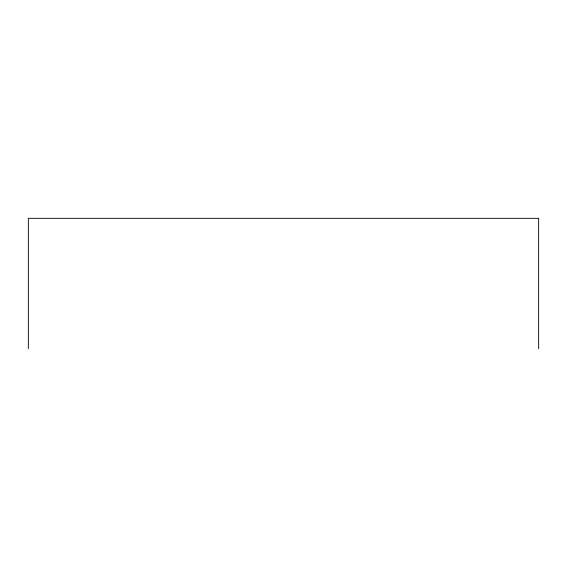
<?xml version="1.0" encoding="UTF-8"?>
<svg xmlns="http://www.w3.org/2000/svg" width="567" height="567" viewBox="0 0 567 567"><rect width="100%" height="100%" fill="white"/><g stroke="black" fill="none" stroke-linecap="round" stroke-linejoin="round"><path stroke-width="0.85" d="M538.65 348.677L538.65 218.323L28.35 218.323L28.35 348.677"/></g></svg>
